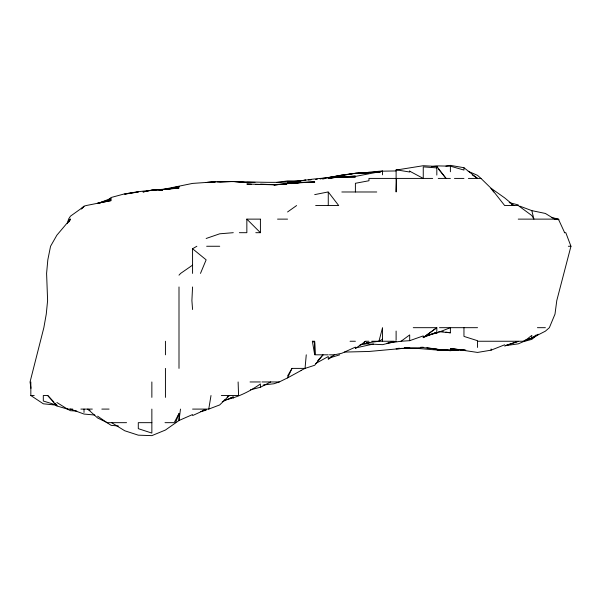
<?xml version="1.0" encoding="UTF-8"?>
<svg xmlns="http://www.w3.org/2000/svg" width="601" height="601" viewBox="0 0 601 601"><rect width="100%" height="100%" fill="white"/><g stroke="black" fill="none" stroke-linecap="round" stroke-linejoin="round"><path stroke-width="0.9" d="M192.568 286.97L191.899 300.538L192.568 309.515M306.262 354.815L305.045 368.39L301.131 370.396M180.488 409.093L179 420.505L165.433 430.038L151.858 435.635L138.29 435.169L124.723 430.759L111.621 422.668M192.568 409.093L208.757 409.093L211.004 395.526M366.257 342.998L378.953 341.248L382.544 327.68L382.544 341.248M564.316 232.692L565.804 232.692L570.95 246.26L556.789 300.538L555.001 314.113L549.359 327.68L545.377 331.181L531.81 338.108L523.276 341.248M67.312 223.647L68.559 219.125L70.445 216.18L84.012 206.481L81.3 209.005M175.522 422.668L179 413.593L179 420.505L192.568 414.547M69.145 221.664L70.144 219.125L68.499 222.317M200.486 273.402L206.143 259.827L192.568 248.754L196.85 246.26M263.133 385.023L273.988 383.746L279.255 381.958L287.556 377.901L291.996 368.39L305.045 368.39L314.699 365.265L323.03 354.815L317.674 360.75M179 413.593L174.185 422.668L165.012 422.668M69.16 221.514L70.445 219.125L56.877 235.186L50.559 246.26L47.825 259.827L46.593 273.402L47.607 300.538L46.262 314.113L43.85 327.68L30.05 381.958L30.982 388.291M287.556 376.038L291.996 368.39M179 275.168L180.638 273.402L192.568 265.139M81.3 208.735L84.012 206.143L86.146 205.55L111.155 200.584L97.587 203.236M108.42 199.787L111.155 197.481L124.723 193.822L138.29 191.982L131.056 193.154M538.233 334.201L531.81 339.355L524.853 341.248M505.576 345.62L518.242 343.855L524.35 341.248L531.81 335.396L531.81 337.86M109.682 199.434L111.155 198.322L98.436 203.296M227.11 397.193L229.327 395.526L219.711 404.931L208.757 409.093M368.969 341.248L365.754 341.248L355.401 348.475L355.401 347.115L341.834 353.26L334.396 354.815L328.266 359.375L328.266 356.528L315.495 363.605M401.077 341.248L409.687 334.915L409.687 340.677L401.077 341.248L387.067 343.194M287.556 211.973L296.609 205.55M536.332 334.892L531.81 338.108L524.711 340.391M396.112 178.73L396.592 178.414L396.112 191.982L396.112 169.79L409.687 172.021L409.687 170.977M330.565 357.017L332.098 356.138M378.953 341.248L382.544 339.219M287.556 377.901L301.131 370.494M250.467 389.801L260.413 387.269L270.668 381.958M224.233 400.071C237.342 397.614 249.535 391.604 260.413 383.949L260.413 387.269M364.161 342.014L365.754 341.248M192.568 415.591L206.143 409.386L206.143 410.25L200.711 411.52M222.257 401.678L233.278 396.968L233.278 398.125M463.957 350.21L450.389 348.437L477.532 352.434L491.1 350.165L504.667 344.794M435.011 333.134L436.822 332.992L450.389 327.68L450.389 332.811L438.632 331.639M409.687 340.677L423.254 335.891L423.254 337.687L436.822 327.68L436.822 332.992M504.667 346.063L518.242 341.36L505.516 345.47M206.143 238.484L219.711 233.804L233.278 232.692M98.436 203.363L111.155 199.359L97.587 203.341M427.491 335.283L436.822 332.338L423.254 337.469L436.822 327.68L413.27 327.68M329.145 358.068L339.73 354.815M230.739 397.734L233.278 396.968M202.747 410.393L206.143 409.386M425.966 335.884L436.822 332.909L435.011 333.059M359.924 345.094L368.969 342.855L366.257 342.961M373.499 344.005L355.401 347.987M301.131 180.616L305.654 180.277L301.131 180.616L287.556 183.621L273.988 184.965L286.654 183.936L273.988 184.597L255.891 184.417M396.112 170.947L382.544 171.172L355.401 176.409L341.834 176.499L328.266 178.384L341.834 176.702L355.401 176.814C332.706 177.272 309.68 178.121 287.556 183.621L301.131 182.396L314.699 182.494L302.033 182.419L314.699 181.81L288.465 183.583L301.131 182.396M314.699 194.626L327.951 191.982M362.643 173.441L368.969 172.186L382.544 170.954M159.1 190.247L192.568 183.403L215.188 181.848M388.877 342.532L396.112 341.248L382.544 344.666L363.545 343.742M322.594 178.414L319.965 178.805L355.401 173.201L374.4 172.307M445.867 166.116L450.389 165.365L463.957 167.717L477.532 178.414L472.251 174.929M129.245 193.447L124.723 194.176C142.55 190.021 160.903 190.111 179 188.06L151.858 190.134L142.963 191.982L151.858 190.096L165.433 189.458L179 187.317L165.433 189.443M458.533 349.466L450.389 350.721L436.822 349.271L444.056 349.88M160.91 190.194L162.721 189.924M315.578 179.451L317.328 179.196M452.2 350.037C436.206 351.187 420.242 347.611 404.255 348.114M455.821 349.534L454.01 349.782L458.533 349.557M276.7 182.434L287.556 180.916L300.222 180.991M431.39 166.642L436.822 165.884L450.389 166.169L463.957 170.053L463.957 167.717M396.112 170.06L423.254 165.718L436.822 166.417L446.047 178.414L438.55 169.234M457.631 349.451L450.389 350.391L458.533 349.699L450.389 350.293L436.822 349.774L450.389 350.413L446.776 350.105M322.82 178.843L324.63 178.632M291.177 183.606L293.889 183.29M296.601 182.982L301.131 182.464M322.053 178.813L325.734 178.414L325.118 178.414M329.168 178.212L331.887 177.949M335.501 177.588L339.122 177.227M465.767 350.082L450.389 349.88L458.533 349.797L454.01 349.895M358.121 173.388L380.733 171.863L376.211 172.186M215.188 181.968L206.143 182.471C235.93 179.894 265.86 184.064 295.7 181.449L287.556 182.201L305.654 180.142M358.121 173.411L368.969 172.547L355.401 173.336L368.969 172.697M295.7 181.51L287.556 182.163L291.177 181.915M311.078 179.857L308.366 179.977M402.445 348.31L396.112 348.775L423.254 347.603L436.822 349.151L426.868 347.739M404.255 348.174L409.687 347.769L368.969 351.472L344.553 352.073M292.988 181.787L295.7 181.607M458.533 349.602L450.389 350.158L458.533 349.91M341.834 176.964L355.401 176.131L341.834 176.852L355.401 176.874M281.223 184.387L273.988 184.815L246.846 184.034L251.368 184.222M283.935 184.229L286.654 184.071M404.255 347.971L409.687 347.663M217.9 181.818L219.711 181.712L216.999 181.795M397.922 348.355L399.733 348.287M420.542 347.31L423.254 347.22M432.697 178.414L368.969 178.414L368.969 180.743L355.401 183.29L355.401 191.982M438.227 178.414L450.389 178.414M454.461 178.414L463.957 178.414M468.367 178.414L480.98 178.414L491.1 188.293L504.667 205.55L518.242 205.55L531.81 215.526L533.928 219.125L531.81 210.628L519.933 206.188M341.834 191.982L376.729 191.982M315.66 205.55L338.701 205.55L328.266 191.982L328.266 205.55M239.356 232.692L246.846 232.692L246.846 219.125L260.195 219.125M277.542 219.125L287.556 219.125M518.242 219.125L558.397 219.125L564.662 232.692M255.801 232.692L260.413 232.692L260.413 219.125M206.646 246.26L219.711 246.26M568.358 246.26L570.95 246.26M439.504 327.68L477.532 327.68M537.429 327.68L545.377 327.68M312.37 341.248L314.699 341.248L314.699 354.815L312.37 341.248L314.699 342.585L315.285 354.815L328.266 354.815M350.052 341.248L355.401 341.248M371.673 341.248L394.241 341.248M477.532 341.248L524.35 341.248M329.461 354.815L334.396 354.815M250.039 381.958L260.413 381.958M261.938 381.958L279.255 381.958M30.831 381.958L30.831 395.526L34.197 395.526M53.827 401.979L47.734 395.526L43.302 395.526L43.302 401.017L56.877 405.209L56.877 405.968L67.477 409.093M221.326 395.526L238.574 395.526L238.116 381.958M56.877 402.482L67.462 409.093L72.736 409.093M80.88 409.093L92.329 409.093M101.832 409.093L109.074 409.093M97.587 416.14L106.986 422.668L126.556 422.668M151.858 422.668L138.29 422.668L138.29 428.663L151.858 433.088L151.858 409.093M250.467 182.404L246.846 182.388L254.989 182.404M76.778 411.046L70.445 410.708L67.462 409.093M436.822 167.897L423.254 166.86L423.254 178.414L409.687 171.18M118.389 425.974L111.155 425.358L106.986 422.668M94.868 415.051L84.012 414.051L70.445 409.093M30.831 395.526L43.302 403.789L56.877 405.209L55.044 403.271M558.945 219.688L554.633 219.125L545.377 213.453L531.81 210.628M441.344 331.391L443.155 331.677M445.867 332.098L450.389 332.811M551.455 217.397L558.397 219.125M509.19 202.642L518.242 204.903M468.202 171.293L477.532 175.342L480.98 178.414M511.413 204.453L513.096 205.189M107.256 422.668L97.587 417.965L87.746 409.093L90.015 410.528M491.1 188.293L504.667 197.887L513.938 205.55M246.846 219.125L260.413 232.692M47.734 395.526L56.877 405.968M491.1 188.541L493.767 191.982M491.1 348.963L491.1 350.165M477.532 347.438L477.532 340.699L463.957 336.402L463.957 327.68M450.389 166.169L450.389 171.766M436.822 166.417L436.822 175.079M396.112 331.068L396.112 340.121M382.544 171.172L382.544 174.816M192.568 248.754L192.568 273.402M179 286.97L179 368.39M165.433 341.248L165.433 354.815M165.433 368.39L165.433 397.389M151.858 381.958L151.858 397.374M84.012 409.093L84.012 412.466M179 186.595L165.433 189.533L179 186.595M341.834 175.034L328.266 177.648L354.5 173.456L341.834 175.034M162.721 189.796L159.1 190.171L162.721 189.811M233.278 181.472L219.711 181.915L233.278 181.494L246.846 182.599L233.278 181.472M463.957 349.744L462.154 349.797L463.957 349.744M273.988 184.597L260.413 184.274L273.988 184.605"/></g></svg>
